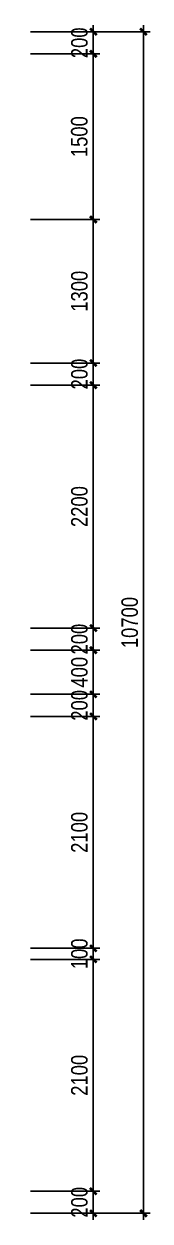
# Model space of a CAD drawing. Extents: x 160245 to 405305, y -111140 to 232735.
# Drawn here: x 260067 to 261214, y -104061 to -93220 of the extents above; entities that cross this region are included whole.
import ezdxf

# ---------------------------------------------------------------- set-up
doc = ezdxf.new("R2010")
doc.units = 0
doc.header["$LTSCALE"] = 10
doc.header["$MEASUREMENT"] = 0
doc.layers.get('Defpoints').update_dxf_attribs({"color": 229})
doc.layers.add('P-o 原建筑尺寸', color=8, linetype='Continuous')
doc.styles.add('PDC DIM', font='PMingLiU-ExtB.ttf', dxfattribs={"width": 0.85})
doc.dimstyles.new('PDC-A2', dxfattribs={"dimscale": 0, "dimtxt": 2.5, "dimasz": 1, "dimexe": 1, "dimexo": 1, "dimgap": 0.7, "dimtad": 1, "dimdec": 0, "dimtxsty": 'PDC DIM', "dimblk": 'ARCHTICK', "dimcen": 1, "dimdle": 1, "dimclrd": 8, "dimclre": 8, "dimclrt": 9, "dimadec": 0, "dimazin": 0, "dimtfac": 1, "dimtdec": 0, "dimtix": 1, "dimtmove": 2, "dimatfit": 3, "dimldrblk": 'PDC A2 T R', "dimfxl": 10, "dimfxlon": 1, "dimarcsym": 0})

# ---------------------------------------------------------------- blocks, each defined once
blk = doc.blocks.new('_ArchTick')
at = {"color": 0, "linetype": 'ByBlock', "const_width": 0.4}
blk.add_lwpolyline([(-0.5, -0.5), (0.5, 0.5)], dxfattribs=at)
blk = doc.blocks.new('*D1158')
at = {"layer": 'Defpoints', "color": 0, "transparency": 16777216}
for p in [(260067, -93291), (260067, -93491), (260698, -93491)]:
    blk.add_point(p, dxfattribs=at)
at = {"layer": 'P-o 原建筑尺寸', "color": 8, "lineweight": -2, "transparency": 16777216}
for p, q in [((260127, -93291), (260758, -93291)), ((260698, -93291), (260698, -93231)), ((260698, -93291), (260698, -93491)), ((260127, -93491), (260758, -93491)), ((260698, -93491), (260698, -93551))]:
    blk.add_line(p, q, dxfattribs=at)
at = {"layer": 'P-o 原建筑尺寸', "color": 8, "lineweight": -2, "transparency": 16777216, "xscale": 60, "yscale": 60, "zscale": 60}
for p, rotation in [((260698, -93291), 270), ((260698, -93491), 90)]:
    blk.add_blockref('_ArchTick', p, dxfattribs=dict(at, rotation=rotation))
at = {"layer": 'P-o 原建筑尺寸', "color": 9, "transparency": 16777216, "insert": (260572, -93391), "char_height": 150, "attachment_point": 5, "rotation": 90, "style": 'PDC DIM'}
blk.add_mtext('200', dxfattribs=at)
blk = doc.blocks.new('PDC A2 T R')
at = {"color": 0, "linetype": 'ByBlock'}
blk.add_line((0, 0), (-2, 0), dxfattribs=at)
for points in [[(-2.15, 0.89), (-1.49, 1.35), (-0.6, 0), (0, 0)], [(-2.15, -0.89), (-1.49, -1.35), (-0.6, 0), (0, 0)]]:
    blk.add_solid(points, dxfattribs=at)
blk = doc.blocks.new('*D1159')
at = {"layer": 'Defpoints', "color": 0, "transparency": 16777216}
for p in [(260067, -93491), (260067, -94991), (260698, -94991)]:
    blk.add_point(p, dxfattribs=at)
at = {"layer": 'P-o 原建筑尺寸', "color": 8, "lineweight": -2, "transparency": 16777216}
for p, q in [((260698, -93431), (260698, -95051)), ((260127, -93491), (260758, -93491)), ((260127, -94991), (260758, -94991))]:
    blk.add_line(p, q, dxfattribs=at)
at = {"layer": 'P-o 原建筑尺寸', "color": 8, "lineweight": -2, "transparency": 16777216, "xscale": 60, "yscale": 60, "zscale": 60}
for p, rotation in [((260698, -93491), 90), ((260698, -94991), 270)]:
    blk.add_blockref('_ArchTick', p, dxfattribs=dict(at, rotation=rotation))
at = {"layer": 'P-o 原建筑尺寸', "color": 9, "transparency": 16777216, "insert": (260571, -94241), "char_height": 150, "attachment_point": 5, "rotation": 90, "style": 'PDC DIM'}
blk.add_mtext('1500', dxfattribs=at)
blk = doc.blocks.new('*D1160')
at = {"layer": 'Defpoints', "color": 0, "transparency": 16777216}
for p in [(260067, -94991), (260067, -96291), (260698, -96291)]:
    blk.add_point(p, dxfattribs=at)
at = {"layer": 'P-o 原建筑尺寸', "color": 8, "lineweight": -2, "transparency": 16777216}
for p, q in [((260698, -94931), (260698, -96351)), ((260127, -94991), (260758, -94991)), ((260127, -96291), (260758, -96291))]:
    blk.add_line(p, q, dxfattribs=at)
at = {"layer": 'P-o 原建筑尺寸', "color": 8, "lineweight": -2, "transparency": 16777216, "xscale": 60, "yscale": 60, "zscale": 60}
for p, rotation in [((260698, -94991), 90), ((260698, -96291), 270)]:
    blk.add_blockref('_ArchTick', p, dxfattribs=dict(at, rotation=rotation))
at = {"layer": 'P-o 原建筑尺寸', "color": 9, "transparency": 16777216, "insert": (260572, -95641), "char_height": 150, "attachment_point": 5, "rotation": 90, "style": 'PDC DIM'}
blk.add_mtext('1300', dxfattribs=at)
blk = doc.blocks.new('*D1161')
at = {"layer": 'Defpoints', "color": 0, "transparency": 16777216}
for p in [(260067, -96291), (260067, -96491), (260698, -96491)]:
    blk.add_point(p, dxfattribs=at)
at = {"layer": 'P-o 原建筑尺寸', "color": 8, "lineweight": -2, "transparency": 16777216}
for p, q in [((260698, -96291), (260698, -96231)), ((260127, -96291), (260758, -96291)), ((260698, -96291), (260698, -96491)), ((260127, -96491), (260758, -96491)), ((260698, -96491), (260698, -96551))]:
    blk.add_line(p, q, dxfattribs=at)
at = {"layer": 'P-o 原建筑尺寸', "color": 8, "lineweight": -2, "transparency": 16777216, "xscale": 60, "yscale": 60, "zscale": 60}
for p, rotation in [((260698, -96291), 270), ((260698, -96491), 90)]:
    blk.add_blockref('_ArchTick', p, dxfattribs=dict(at, rotation=rotation))
at = {"layer": 'P-o 原建筑尺寸', "color": 9, "transparency": 16777216, "insert": (260572, -96391), "char_height": 150, "attachment_point": 5, "rotation": 90, "style": 'PDC DIM'}
blk.add_mtext('200', dxfattribs=at)
blk = doc.blocks.new('*D1162')
at = {"layer": 'Defpoints', "color": 0, "transparency": 16777216}
for p in [(260067, -96491), (260067, -98691), (260698, -98691)]:
    blk.add_point(p, dxfattribs=at)
at = {"layer": 'P-o 原建筑尺寸', "color": 8, "lineweight": -2, "transparency": 16777216}
for p, q in [((260698, -96431), (260698, -98751)), ((260127, -96491), (260758, -96491)), ((260127, -98691), (260758, -98691))]:
    blk.add_line(p, q, dxfattribs=at)
at = {"layer": 'P-o 原建筑尺寸', "color": 8, "lineweight": -2, "transparency": 16777216, "xscale": 60, "yscale": 60, "zscale": 60}
for p, rotation in [((260698, -96491), 90), ((260698, -98691), 270)]:
    blk.add_blockref('_ArchTick', p, dxfattribs=dict(at, rotation=rotation))
at = {"layer": 'P-o 原建筑尺寸', "color": 9, "transparency": 16777216, "insert": (260572, -97591), "char_height": 150, "attachment_point": 5, "rotation": 90, "style": 'PDC DIM'}
blk.add_mtext('2200', dxfattribs=at)
blk = doc.blocks.new('*D1163')
at = {"layer": 'Defpoints', "color": 0, "transparency": 16777216}
for p in [(260067, -98691), (260067, -98891), (260698, -98891)]:
    blk.add_point(p, dxfattribs=at)
at = {"layer": 'P-o 原建筑尺寸', "color": 8, "lineweight": -2, "transparency": 16777216}
for p, q in [((260698, -98691), (260698, -98631)), ((260127, -98691), (260758, -98691)), ((260698, -98691), (260698, -98891)), ((260127, -98891), (260758, -98891)), ((260698, -98891), (260698, -98951))]:
    blk.add_line(p, q, dxfattribs=at)
at = {"layer": 'P-o 原建筑尺寸', "color": 8, "lineweight": -2, "transparency": 16777216, "xscale": 60, "yscale": 60, "zscale": 60}
for p, rotation in [((260698, -98691), 270), ((260698, -98891), 90)]:
    blk.add_blockref('_ArchTick', p, dxfattribs=dict(at, rotation=rotation))
at = {"layer": 'P-o 原建筑尺寸', "color": 9, "transparency": 16777216, "insert": (260572, -98791), "char_height": 150, "attachment_point": 5, "rotation": 90, "style": 'PDC DIM'}
blk.add_mtext('200', dxfattribs=at)
blk = doc.blocks.new('*D1164')
at = {"layer": 'Defpoints', "color": 0, "transparency": 16777216}
for p in [(260067, -98891), (260067, -99291), (260698, -99291)]:
    blk.add_point(p, dxfattribs=at)
at = {"layer": 'P-o 原建筑尺寸', "color": 8, "lineweight": -2, "transparency": 16777216}
for p, q in [((260698, -98831), (260698, -99351)), ((260127, -98891), (260758, -98891)), ((260127, -99291), (260758, -99291))]:
    blk.add_line(p, q, dxfattribs=at)
at = {"layer": 'P-o 原建筑尺寸', "color": 8, "lineweight": -2, "transparency": 16777216, "xscale": 60, "yscale": 60, "zscale": 60}
for p, rotation in [((260698, -98891), 90), ((260698, -99291), 270)]:
    blk.add_blockref('_ArchTick', p, dxfattribs=dict(at, rotation=rotation))
at = {"layer": 'P-o 原建筑尺寸', "color": 9, "transparency": 16777216, "insert": (260572, -99091), "char_height": 150, "attachment_point": 5, "rotation": 90, "style": 'PDC DIM'}
blk.add_mtext('400', dxfattribs=at)
blk = doc.blocks.new('*D1165')
at = {"layer": 'Defpoints', "color": 0, "transparency": 16777216}
for p in [(260067, -99291), (260067, -99491), (260698, -99491)]:
    blk.add_point(p, dxfattribs=at)
at = {"layer": 'P-o 原建筑尺寸', "color": 8, "lineweight": -2, "transparency": 16777216}
for p, q in [((260127, -99291), (260758, -99291)), ((260698, -99291), (260698, -99231)), ((260698, -99291), (260698, -99491)), ((260127, -99491), (260758, -99491)), ((260698, -99491), (260698, -99551))]:
    blk.add_line(p, q, dxfattribs=at)
at = {"layer": 'P-o 原建筑尺寸', "color": 8, "lineweight": -2, "transparency": 16777216, "xscale": 60, "yscale": 60, "zscale": 60}
for p, rotation in [((260698, -99291), 270), ((260698, -99491), 90)]:
    blk.add_blockref('_ArchTick', p, dxfattribs=dict(at, rotation=rotation))
at = {"layer": 'P-o 原建筑尺寸', "color": 9, "transparency": 16777216, "insert": (260572, -99391), "char_height": 150, "attachment_point": 5, "rotation": 90, "style": 'PDC DIM'}
blk.add_mtext('200', dxfattribs=at)
blk = doc.blocks.new('*D1166')
at = {"layer": 'Defpoints', "color": 0, "transparency": 16777216}
for p in [(260067, -99491), (260067, -101591), (260698, -101591)]:
    blk.add_point(p, dxfattribs=at)
at = {"layer": 'P-o 原建筑尺寸', "color": 8, "lineweight": -2, "transparency": 16777216}
for p, q in [((260127, -99491), (260758, -99491)), ((260698, -99431), (260698, -101651)), ((260127, -101591), (260758, -101591))]:
    blk.add_line(p, q, dxfattribs=at)
at = {"layer": 'P-o 原建筑尺寸', "color": 8, "lineweight": -2, "transparency": 16777216, "xscale": 60, "yscale": 60, "zscale": 60}
for p, rotation in [((260698, -99491), 90), ((260698, -101591), 270)]:
    blk.add_blockref('_ArchTick', p, dxfattribs=dict(at, rotation=rotation))
at = {"layer": 'P-o 原建筑尺寸', "color": 9, "transparency": 16777216, "insert": (260572, -100541), "char_height": 150, "attachment_point": 5, "rotation": 90, "style": 'PDC DIM'}
blk.add_mtext('2100', dxfattribs=at)
blk = doc.blocks.new('*D1167')
at = {"layer": 'Defpoints', "color": 0, "transparency": 16777216}
for p in [(260067, -101591), (260067, -101691), (260698, -101691)]:
    blk.add_point(p, dxfattribs=at)
at = {"layer": 'P-o 原建筑尺寸', "color": 8, "lineweight": -2, "transparency": 16777216}
for p, q in [((260698, -101591), (260698, -101531)), ((260127, -101591), (260758, -101591)), ((260698, -101591), (260698, -101691)), ((260127, -101691), (260758, -101691)), ((260698, -101691), (260698, -101751))]:
    blk.add_line(p, q, dxfattribs=at)
at = {"layer": 'P-o 原建筑尺寸', "color": 8, "lineweight": -2, "transparency": 16777216, "xscale": 60, "yscale": 60, "zscale": 60}
for p, rotation in [((260698, -101591), 270), ((260698, -101691), 90)]:
    blk.add_blockref('_ArchTick', p, dxfattribs=dict(at, rotation=rotation))
at = {"layer": 'P-o 原建筑尺寸', "color": 9, "transparency": 16777216, "insert": (260572, -101641), "char_height": 150, "attachment_point": 5, "rotation": 90, "style": 'PDC DIM'}
blk.add_mtext('100', dxfattribs=at)
blk = doc.blocks.new('*D1168')
at = {"layer": 'Defpoints', "color": 0, "transparency": 16777216}
for p in [(260067, -101691), (260067, -103791), (260698, -103791)]:
    blk.add_point(p, dxfattribs=at)
at = {"layer": 'P-o 原建筑尺寸', "color": 8, "lineweight": -2, "transparency": 16777216}
for p, q in [((260698, -101631), (260698, -103851)), ((260127, -101691), (260758, -101691)), ((260127, -103791), (260758, -103791))]:
    blk.add_line(p, q, dxfattribs=at)
at = {"layer": 'P-o 原建筑尺寸', "color": 8, "lineweight": -2, "transparency": 16777216, "xscale": 60, "yscale": 60, "zscale": 60}
for p, rotation in [((260698, -101691), 90), ((260698, -103791), 270)]:
    blk.add_blockref('_ArchTick', p, dxfattribs=dict(at, rotation=rotation))
at = {"layer": 'P-o 原建筑尺寸', "color": 9, "transparency": 16777216, "insert": (260572, -102741), "char_height": 150, "attachment_point": 5, "rotation": 90, "style": 'PDC DIM'}
blk.add_mtext('2100', dxfattribs=at)
blk = doc.blocks.new('*D1169')
at = {"layer": 'Defpoints', "color": 0, "transparency": 16777216}
for p in [(260067, -103791), (260067, -103991), (260698, -103991)]:
    blk.add_point(p, dxfattribs=at)
at = {"layer": 'P-o 原建筑尺寸', "color": 8, "lineweight": -2, "transparency": 16777216}
for p, q in [((260698, -103791), (260698, -103731)), ((260127, -103791), (260758, -103791)), ((260698, -103791), (260698, -103991)), ((260127, -103991), (260758, -103991)), ((260698, -103991), (260698, -104051))]:
    blk.add_line(p, q, dxfattribs=at)
at = {"layer": 'P-o 原建筑尺寸', "color": 8, "lineweight": -2, "transparency": 16777216, "xscale": 60, "yscale": 60, "zscale": 60}
for p, rotation in [((260698, -103791), 270), ((260698, -103991), 90)]:
    blk.add_blockref('_ArchTick', p, dxfattribs=dict(at, rotation=rotation))
at = {"layer": 'P-o 原建筑尺寸', "color": 9, "transparency": 16777216, "insert": (260572, -103891), "char_height": 150, "attachment_point": 5, "rotation": 90, "style": 'PDC DIM'}
blk.add_mtext('200', dxfattribs=at)
blk = doc.blocks.new('*D1170')
at = {"layer": 'Defpoints', "color": 0, "transparency": 16777216}
for p in [(260067, -93291), (260067, -103991), (261154, -103991)]:
    blk.add_point(p, dxfattribs=at)
at = {"layer": 'P-o 原建筑尺寸', "color": 8, "lineweight": -2, "transparency": 16777216}
for p, q in [((260554, -93291), (261214, -93291)), ((261154, -93231), (261154, -104051)), ((260554, -103991), (261214, -103991))]:
    blk.add_line(p, q, dxfattribs=at)
at = {"layer": 'P-o 原建筑尺寸', "color": 8, "lineweight": -2, "transparency": 16777216, "xscale": 60, "yscale": 60, "zscale": 60}
for p, rotation in [((261154, -93291), 90), ((261154, -103991), 270)]:
    blk.add_blockref('_ArchTick', p, dxfattribs=dict(at, rotation=rotation))
at = {"layer": 'P-o 原建筑尺寸', "color": 9, "transparency": 16777216, "insert": (261029, -98641), "char_height": 150, "attachment_point": 5, "rotation": 90, "style": 'PDC DIM'}
blk.add_mtext('10700', dxfattribs=at)

msp = doc.modelspace()

# ---------------------------------------------------------------- dimensions: what is measured, and where the dimension line sits
at = {"layer": 'P-o 原建筑尺寸'}
for base, p1, p2, picture, middle in [((260697.7, -93490.6), (260066.9, -93290.6), (260066.9, -93490.6), '*D1158', (260572.2, -93390.6)), ((261154.1, -103990.6), (260066.9, -93290.6), (260066.9, -103990.6), '*D1170', (261028.6, -98640.6)), ((260697.7, -94990.6), (260066.9, -93490.6), (260066.9, -94990.6), '*D1159', (260570.7, -94240.6)), ((260697.7, -96290.6), (260066.9, -94990.6), (260066.9, -96290.6), '*D1160', (260572.2, -95640.6)), ((260697.7, -96490.6), (260066.9, -96290.6), (260066.9, -96490.6), '*D1161', (260572.2, -96390.6)), ((260697.7, -98690.6), (260066.9, -96490.6), (260066.9, -98690.6), '*D1162', (260572.2, -97590.6)), ((260697.7, -98890.6), (260066.9, -98690.6), (260066.9, -98890.6), '*D1163', (260572.2, -98790.6)), ((260697.7, -99290.6), (260066.9, -98890.6), (260066.9, -99290.6), '*D1164', (260572.2, -99090.6)), ((260697.7, -99490.6), (260066.9, -99290.6), (260066.9, -99490.6), '*D1165', (260572.2, -99390.6)), ((260697.7, -101590.6), (260066.9, -99490.6), (260066.9, -101590.6), '*D1166', (260572.2, -100540.6)), ((260697.7, -101690.6), (260066.9, -101590.6), (260066.9, -101690.6), '*D1167', (260572.2, -101640.6)), ((260697.7, -103790.6), (260066.9, -101690.6), (260066.9, -103790.6), '*D1168', (260572.2, -102740.6)), ((260697.7, -103990.6), (260066.9, -103790.6), (260066.9, -103990.6), '*D1169', (260572.2, -103890.6))]:
    dim = msp.add_linear_dim(base=base, p1=p1, p2=p2, angle=90, dimstyle='PDC-A2', override={"dimscale": 60}, dxfattribs=at)
    dim.commit()
    dim.dimension.update_dxf_attribs({"geometry": picture, "text_midpoint": middle})

doc.saveas('drawing.dxf')
